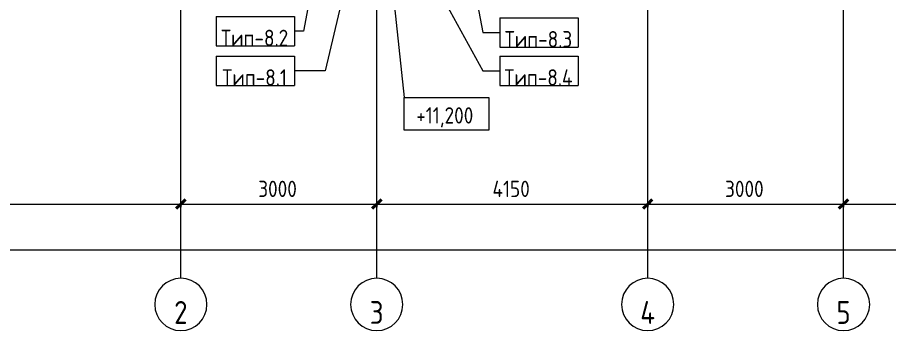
# Model space of a CAD drawing. Header units: millimetres. Extents: x -10438 to 68527, y -5058 to 44223.
# Drawn here: x -2504 to 10839, y -5058 to -264 of the extents above; entities that cross this region are included whole.
import ezdxf

# ---------------------------------------------------------------- set-up
doc = ezdxf.new("R2010")
doc.units = ezdxf.units.MM
doc.linetypes.add('ADSK_Линия сетки', pattern=[25, 20, -2.5, 0, -2.5])
for name, color, linetype, lineweight in [('Аннотация', 7, 'Continuous', 20), ('Марки', 7, 'Continuous', 20), ('Оси', 7, 'Continuous', 9), ('Отметки', 7, 'Continuous', 9), ('Размеры', 7, 'Continuous', 9), ('Размеры-100', 7, 'Continuous', 9)]:
    doc.layers.add(name, color=color, linetype=linetype, lineweight=lineweight)
doc.styles.add('GOST Common', font='GOST_Common.ttf', dxfattribs={"width": 0.9, "height": 350})
doc.styles.add('GOST Common_2', font='GOST_Common.ttf', dxfattribs={"width": 0.9, "height": 250})
doc.styles.add('GOST Common_B', font='', dxfattribs={"width": 0.9, "height": 250})
doc.styles.get('GOST Common_B').set_extended_font_data('GOST Common', bold=True)
doc.dimstyles.new('ADSK_Основной_2_5_мм_Оси', dxfattribs={"dimscale": 304.8, "dimtxt": 251.428749, "dimasz": 0.463911, "dimexe": 0.492126, "dimexo": 0.492126, "dimgap": 0.098425, "dimtad": 1, "dimrnd": 0.01, "dimdsep": 46, "dimtxsty": 'GOST Common_2', "dimblk1": 'OBLIQUE', "dimblk2": 'OBLIQUE', "dimsah": 1, "dimcen": 0.09, "dimdle": 0.492126, "dimazin": 2, "dimtfac": 1, "dimtdec": 4, "dimtix": 1, "dimtmove": 0, "dimatfit": 3, "dimfxl": 1, "dimtvp": 1, "dimtolj": 1, "dimtzin": 0, "dimlwd": 20, "dimlwe": 20, "dimarcsym": 2})

# ---------------------------------------------------------------- blocks, each defined once
blk = doc.blocks.new('Ось сетки - Круг_Ø8 мм-8258-План потолков 3-го этажа')
at = {"layer": 'Оси', "lineweight": 20}
for start, end in [(360, 180), (180, 360)]:
    blk.add_arc((0, 0), 4, start, end, dxfattribs=at)
blk = doc.blocks.new('DIMBLOCK7-План потолков 3-го этажа')
at = {"layer": 'Размеры-100', "lineweight": 20, "transparency": 16777216}
for p, q in [((-6500, -3121), (-6500, -2971)), ((0, -3121), (0, -2971)), ((-6650, -3121), (0, -3121)), ((-6500, -3121), (-6500, -3171)), ((0, -3121), (0, -3171))]:
    blk.add_line(p, q, dxfattribs=at)
at = {"layer": 'Размеры-100', "lineweight": 40, "transparency": 16777216}
for p, q in [((-6500, -3121), (-6430, -3050)), ((0, -3121), (70, -3050)), ((-6500, -3121), (-6571, -3192)), ((0, -3121), (-71, -3192))]:
    blk.add_line(p, q, dxfattribs=at)
at = {"layer": 'Размеры-100', "color": 0, "lineweight": 20, "transparency": 16777216, "insert": (-3566, -2764), "char_height": 250, "width": 756.84, "attachment_point": 1, "line_spacing_factor": 1.022761, "style": 'GOST Common_2'}
blk.add_mtext('6500', dxfattribs=at)
blk = doc.blocks.new('_Oblique')
at = {"color": 0, "linetype": 'ByBlock', "lineweight": -2}
blk.add_line((-0.5, -0.5), (0.5, 0.5), dxfattribs=at)
blk = doc.blocks.new('DIMBLOCK8-План потолков 3-го этажа')
at = {"layer": 'Размеры-100', "lineweight": 20, "transparency": 16777216}
for p, q in [((0, -3121), (0, -2971)), ((3000, -3121), (3000, -2971)), ((0, -3121), (3000, -3121)), ((0, -3121), (0, -3171)), ((3000, -3121), (3000, -3171))]:
    blk.add_line(p, q, dxfattribs=at)
at = {"layer": 'Размеры-100', "lineweight": 40, "transparency": 16777216}
for p, q in [((0, -3121), (70, -3050)), ((3000, -3121), (3070, -3050)), ((0, -3121), (-71, -3192)), ((3000, -3121), (2929, -3192))]:
    blk.add_line(p, q, dxfattribs=at)
at = {"layer": 'Размеры-100', "color": 0, "lineweight": 20, "transparency": 16777216, "insert": (1184, -2764), "char_height": 250, "width": 756.84, "attachment_point": 1, "line_spacing_factor": 1.022761, "style": 'GOST Common_2'}
blk.add_mtext('3000', dxfattribs=at)
blk = doc.blocks.new('DIMBLOCK9-План потолков 3-го этажа')
at = {"layer": 'Размеры-100', "lineweight": 20, "transparency": 16777216}
for p, q in [((3000, -3121), (3000, -2971)), ((7150, -3121), (7150, -2971)), ((3000, -3121), (7150, -3121)), ((3000, -3121), (3000, -3171)), ((7150, -3121), (7150, -3171))]:
    blk.add_line(p, q, dxfattribs=at)
at = {"layer": 'Размеры-100', "lineweight": 40, "transparency": 16777216}
for p, q in [((3000, -3121), (3070, -3050)), ((7150, -3121), (7220, -3050)), ((3000, -3121), (2929, -3192)), ((7150, -3121), (7079, -3192))]:
    blk.add_line(p, q, dxfattribs=at)
at = {"layer": 'Размеры-100', "color": 0, "lineweight": 20, "transparency": 16777216, "insert": (4772, -2764), "char_height": 250, "width": 726.16, "attachment_point": 1, "line_spacing_factor": 1.022761, "style": 'GOST Common_2'}
blk.add_mtext('4150', dxfattribs=at)
blk = doc.blocks.new('DIMBLOCK10-План потолков 3-го этажа')
at = {"layer": 'Размеры-100', "lineweight": 20, "transparency": 16777216}
for p, q in [((7150, -3121), (7150, -2971)), ((10150, -3121), (10150, -2971)), ((7150, -3121), (10150, -3121)), ((7150, -3121), (7150, -3171)), ((10150, -3121), (10150, -3171))]:
    blk.add_line(p, q, dxfattribs=at)
at = {"layer": 'Размеры-100', "lineweight": 40, "transparency": 16777216}
for p, q in [((7150, -3121), (7220, -3050)), ((10150, -3121), (10220, -3050)), ((7150, -3121), (7079, -3192)), ((10150, -3121), (10079, -3192))]:
    blk.add_line(p, q, dxfattribs=at)
at = {"layer": 'Размеры-100', "color": 0, "lineweight": 20, "transparency": 16777216, "insert": (8334, -2764), "char_height": 250, "width": 756.84, "attachment_point": 1, "line_spacing_factor": 1.022761, "style": 'GOST Common_2'}
blk.add_mtext('3000', dxfattribs=at)
blk = doc.blocks.new('DIMBLOCK11-План потолков 3-го этажа')
at = {"layer": 'Размеры-100', "lineweight": 20, "transparency": 16777216}
for p, q in [((10150, -3121), (10150, -2971)), ((18050, -3121), (18050, -2971)), ((10150, -3121), (18050, -3121)), ((10150, -3121), (10150, -3171)), ((18050, -3121), (18050, -3171))]:
    blk.add_line(p, q, dxfattribs=at)
at = {"layer": 'Размеры-100', "lineweight": 40, "transparency": 16777216}
for p, q in [((10150, -3121), (10220, -3050)), ((18050, -3121), (18120, -3050)), ((10150, -3121), (10079, -3192)), ((18050, -3121), (17979, -3192))]:
    blk.add_line(p, q, dxfattribs=at)
at = {"layer": 'Размеры-100', "color": 0, "lineweight": 20, "transparency": 16777216, "insert": (13784, -2764), "char_height": 250, "width": 756.84, "attachment_point": 1, "line_spacing_factor": 1.022761, "style": 'GOST Common_2'}
blk.add_mtext('7900', dxfattribs=at)
blk = doc.blocks.new('DIMBLOCK18-План потолков 3-го этажа')
at = {"layer": 'Размеры-100', "lineweight": 20, "transparency": 16777216}
for p, q in [((-6500, -3821), (-6500, -3671)), ((55350, -3821), (55350, -3671)), ((-6650, -3821), (55500, -3821)), ((-6500, -3821), (-6500, -3871)), ((55350, -3821), (55350, -3871))]:
    blk.add_line(p, q, dxfattribs=at)
at = {"layer": 'Размеры-100', "lineweight": 40, "transparency": 16777216}
for p, q in [((-6500, -3821), (-6571, -3892)), ((-6500, -3821), (-6430, -3750)), ((55350, -3821), (55279, -3892)), ((55350, -3821), (55420, -3750))]:
    blk.add_line(p, q, dxfattribs=at)
at = {"layer": 'Размеры-100', "color": 0, "lineweight": 20, "transparency": 16777216, "insert": (24054, -3464), "char_height": 250, "width": 889.8, "attachment_point": 1, "line_spacing_factor": 1.022761, "style": 'GOST Common_2'}
blk.add_mtext('61850', dxfattribs=at)
blk = doc.blocks.new('ADSK_Марка_Потолок - ADSK_Марка и Смещение от уровня-155896-План потолков 3-го этажа')
at = {"layer": 'Марки'}
for p, q in [((-6, 4.5), (-6, 0)), ((-6, 4.5), (6, 4.5)), ((6, 4.5), (6, 0)), ((-6, 0), (6, 0))]:
    blk.add_line(p, q, dxfattribs=at)
blk = doc.blocks.new('Высотные отметки - Рамка-12095-План потолков 3-го этажа')
at = {"layer": 'Аннотация'}
for p, q in [((-6.5, 0), (-6.5, 5)), ((-6.5, 5), (6.5, 5)), ((6.5, 5), (6.5, 0)), ((6.5, 0), (-6.5, 0))]:
    blk.add_line(p, q, dxfattribs=at)

msp = doc.modelspace()

# ---------------------------------------------------------------- linework, layer by layer
at = {"layer": 'Марки'}
for p, q in [((2733.425, 1135.212), (2209.619, -1080.298)), ((4296.05, 1185.482), (4626.439, -494.878)), ((3491.258, 981.737), (4626.439, -1080.298)), ((2132.589, 927.231), (1878.389, -474.719)), ((1878.389, -474.719), (1739.735, -474.719)), ((4626.439, -494.878), (4886.911, -494.878)), ((2209.619, -1080.298), (1739.735, -1080.298)), ((4626.439, -1080.298), (4886.911, -1080.298))]:
    msp.add_line(p, q, dxfattribs=at)
at = {"layer": 'Оси', "linetype": 'ADSK_Линия сетки'}
for p, q in [((-0.435, -4258.205), (-0.435, 44222.998)), ((2999.565, -4258.205), (2999.565, 44222.998)), ((7149.565, -4258.205), (7149.565, 22151.608)), ((10149.565, -4258.205), (10149.565, 22151.608))]:
    msp.add_line(p, q, dxfattribs=at)
at = {"layer": 'Отметки', "lineweight": 20}
for p, q in [((3164.432, 893.042), (3421.328, -1489.889)), ((3421.328, -1489.889), (4067.996, -1489.889))]:
    msp.add_line(p, q, dxfattribs=at)

# ---------------------------------------------------------------- block references
at = {"layer": 'Марки', "xscale": 99.99999999999993, "yscale": 99.99999999999993, "zscale": 99.99999999999993}
for p in [(1139.735, -699.719), (5486.911, -719.878), (1139.735, -1305.298), (5486.911, -1305.298)]:
    msp.add_blockref('ADSK_Марка_Потолок - ADSK_Марка и Смещение от уровня-155896-План потолков 3-го этажа', p, dxfattribs=at)
at = {"layer": 'Оси', "lineweight": 20, "xscale": 99.99999999999993, "yscale": 99.99999999999993, "zscale": 99.99999999999993}
for p in [(-0.435, -4658.205), (2999.565, -4658.205), (7149.565, -4658.205), (10149.565, -4658.205)]:
    msp.add_blockref('Ось сетки - Круг_Ø8 мм-8258-План потолков 3-го этажа', p, dxfattribs=at)
at = {"layer": 'Отметки', "lineweight": 20, "xscale": 99.99999999999993, "yscale": 99.99999999999993, "zscale": 99.99999999999993, "rotation": 180}
msp.add_blockref('Высотные отметки - Рамка-12095-План потолков 3-го этажа', (4067.996, -1489.889), dxfattribs=at)

# ---------------------------------------------------------------- texts
at = {"layer": 'Марки', "lineweight": 9, "char_height": 250, "attachment_point": 5, "line_spacing_factor": 1.022766, "style": 'GOST Common_B'}
for s, insert, width in [('\\pt1143,2286,3429,4572,5715,6858,8001,9144,10287,11430,12573,13716,14859,16002,17145,18288,19431,20574,21717,22860,24003,25146,26289,27432,28575,29718,30861,32004,33147,34290,35433,36576;Тип-8.2', (1129.554, -577.564), 1065.6), ('\\pt1143,2286,3429,4572,5715,6858,8001,9144,10287,11430,12573,13716,14859,16002,17145,18288,19431,20574,21717,22860,24003,25146,26289,27432,28575,29718,30861,32004,33147,34290,35433,36576;Тип-8.3', (5476.73, -597.723), 1065.6), ('\\pt1143,2286,3429,4572,5715,6858,8001,9144,10287,11430,12573,13716,14859,16002,17145,18288,19431,20574,21717,22860,24003,25146,26289,27432,28575,29718,30861,32004,33147,34290,35433,36576;Тип-8.1', (1129.104, -1183.142), 1024.2), ('\\pt1143,2286,3429,4572,5715,6858,8001,9144,10287,11430,12573,13716,14859,16002,17145,18288,19431,20574,21717,22860,24003,25146,26289,27432,28575,29718,30861,32004,33147,34290,35433,36576;Тип-8.4', (5476.28, -1183.142), 1089.9)]:
    msp.add_mtext(s, dxfattribs=dict(at, insert=insert, width=width))
at = {"layer": 'Оси', "char_height": 350, "attachment_point": 5, "line_spacing_factor": 1.022766, "style": 'GOST Common'}
for s, insert, width in [('\\pt89.999,180.0015,270.0005,359.9995,449.9985,540.001,630,719.999,810.0015,900.0005,989.9995,1079.9985,1170.001,1260,1349.999,1440.0015,1530.0005,1619.9995,1709.9985,1800.001,1890,1979.999,2070.0015,2160.0005,2249.9995,2339.9985,2430.001,2520,2609.999,2700.0015,2790.0005,2879.9995;2', (-1.265, -4781.11), 232.2), ('\\pt89.999,180.0015,270.0005,359.9995,449.9985,540.001,630,719.999,810.0015,900.0005,989.9995,1079.9985,1170.001,1260,1349.999,1440.0015,1530.0005,1619.9995,1709.9985,1800.001,1890,1979.999,2070.0015,2160.0005,2249.9995,2339.9985,2430.001,2520,2609.999,2700.0015,2790.0005,2879.9995;3', (2998.735, -4781.11), 225.9), ('\\pt89.999,180.0015,270.0005,359.9995,449.9985,540.001,630,719.999,810.0015,900.0005,989.9995,1079.9985,1170.001,1260,1349.999,1440.0015,1530.0005,1619.9995,1709.9985,1800.001,1890,1979.999,2070.0015,2160.0005,2249.9995,2339.9985,2430.001,2520,2609.999,2700.0015,2790.0005,2879.9995;4', (7149.185, -4781.11), 261.9), ('\\pt89.999,180.0015,270.0005,359.9995,449.9985,540.001,630,719.999,810.0015,900.0005,989.9995,1079.9985,1170.001,1260,1349.999,1440.0015,1530.0005,1619.9995,1709.9985,1800.001,1890,1979.999,2070.0015,2160.0005,2249.9995,2339.9985,2430.001,2520,2609.999,2700.0015,2790.0005,2879.9995;5', (10148.735, -4781.11), 232.2)]:
    msp.add_mtext(s, dxfattribs=dict(at, insert=insert, width=width))
at = {"layer": 'Отметки', "lineweight": 20, "insert": (3604.121, -1639.332), "char_height": 250, "width": 1113.30067, "attachment_point": 1, "line_spacing_factor": 1.022761, "style": 'GOST Common_2'}
msp.add_mtext('+11,200', dxfattribs=at)

# ---------------------------------------------------------------- dimensions: what is measured, and where the dimension line sits
at = {"layer": 'Размеры', "lineweight": 20}
for base, p1, p2, override, picture, middle in [((-0.435, -3121.001), (-6500.435, -3021.016), (-0.435, -3021.016), {"dimpost": '<>', "dimfxl": 6500}, 'DIMBLOCK7-План потолков 3-го этажа', (-3250.435, -2966.001)), ((2999.565, -3121.001), (-0.435, -3021.016), (2999.565, -3021.016), {"dimpost": '<>', "dimfxl": 3000}, 'DIMBLOCK8-План потолков 3-го этажа', (1499.565, -2966.001)), ((7149.565, -3121.001), (2999.565, -3021.016), (7149.565, -3021.016), {"dimpost": '<>', "dimfxl": 4150}, 'DIMBLOCK9-План потолков 3-го этажа', (5074.565, -2966.001)), ((10149.565, -3121.001), (7149.565, -3021.016), (10149.565, -3021.016), {"dimpost": '<>', "dimfxl": 3000}, 'DIMBLOCK10-План потолков 3-го этажа', (8649.565, -2966.001)), ((18049.565, -3121.001), (10149.565, -3021.016), (18049.565, -3021.016), {"dimpost": '<>', "dimfxl": 7900}, 'DIMBLOCK11-План потолков 3-го этажа', (14099.565, -2966.001)), ((55349.565, -3821.001), (-6500.435, -3721.016), (55349.565, -3721.016), {"dimpost": '<>', "dimfxl": 61850}, 'DIMBLOCK18-План потолков 3-го этажа', (24424.565, -3666.001))]:
    dim = msp.add_linear_dim(base=base, p1=p1, p2=p2, dimstyle='ADSK_Основной_2_5_мм_Оси', override=override, dxfattribs=at)
    dim.commit()
    dim.dimension.update_dxf_attribs({"geometry": picture, "text_midpoint": middle})

doc.saveas('drawing.dxf')
